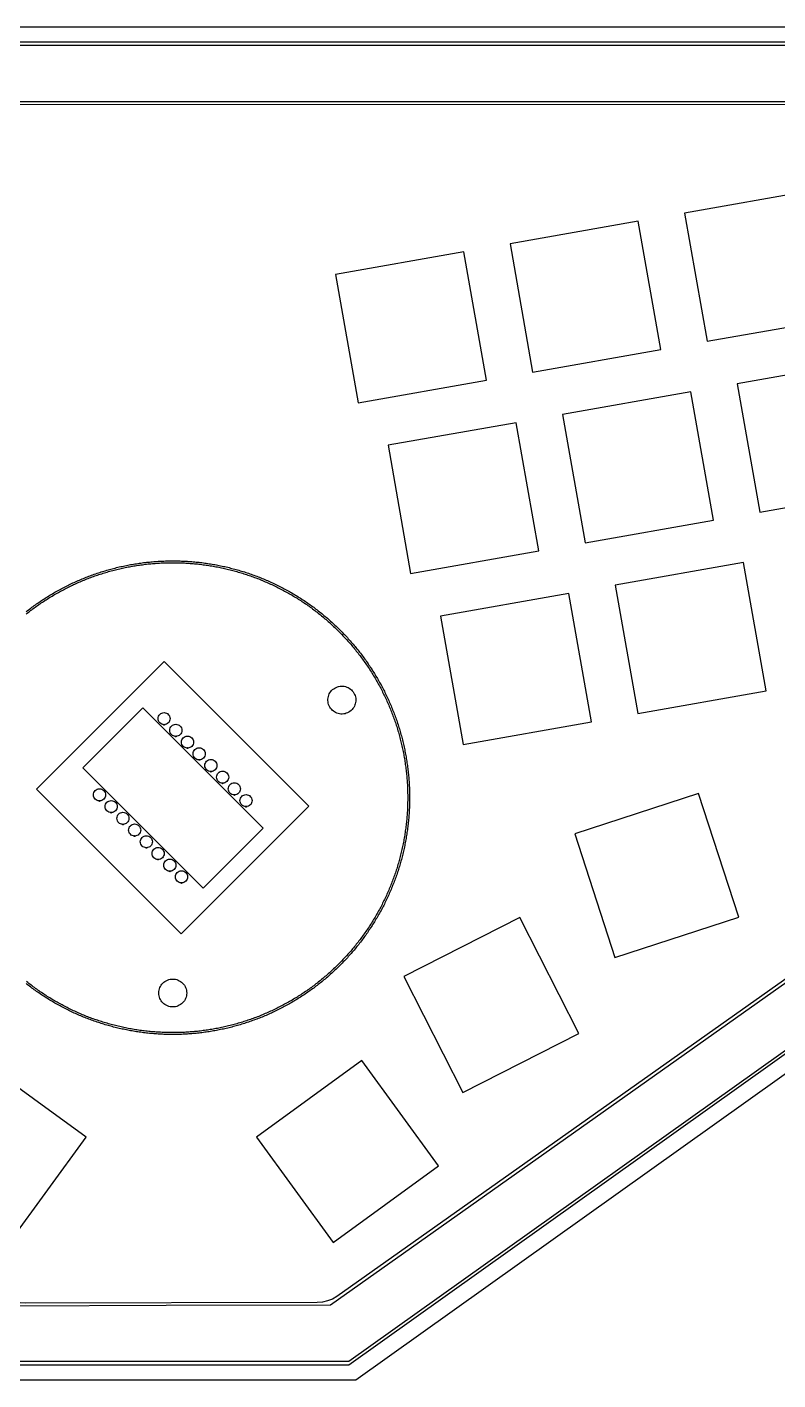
# Model space of a CAD drawing. Extents: x 24 to 399, y -219 to -74.
# Drawn here: x 191 to 271.7, y -219.5 to -74.1 of the extents above; entities that cross this region are included whole.
import ezdxf

# ---------------------------------------------------------------- set-up
doc = ezdxf.new("R2010")
doc.units = 0
doc.layers.get('0').update_dxf_attribs({"linetype": 'CONTINUOUS'})

msp = doc.modelspace()

# ---------------------------------------------------------------- linework, layer by layer
at = {"color": 7}
for points in [[(399.056784, -179.436598), (399.052644, -74.080525), (23.564936, -74.081556), (23.564936, -179.437452), (130.558047, -179.426357), (186.688268, -219.463369), (226.340073, -219.463369), (282.469869, -179.426357)], [(397.449192, -75.679851), (397.45318, -177.840371), (281.700427, -177.864475), (225.58185, -217.871835), (186.681372, -217.872628), (131.320626, -177.864465), (25.167935, -177.840371), (25.16397, -75.679851)], [(397.063138, -177.430562), (397.059175, -76.078306), (25.558311, -76.078306), (25.562273, -177.430562), (131.320629, -177.454664), (186.681377, -217.462829), (225.581858, -217.462026), (281.700427, -177.454664)], [(223.611694, -211.427741), (205.939898, -211.473207), (189.440058, -211.521213), (134.211822, -172.193367), (133.868414, -171.972387), (133.448806, -171.742263), (132.883402, -171.549223), (132.102606, -171.440003), (31.556188, -171.442322), (31.568126, -82.080042), (391.06028, -82.071675), (391.04758, -171.434209), (281.309521, -171.436789), (280.649121, -171.494447), (280.082701, -171.622209), (279.559461, -171.846491), (279.028601, -172.193455)], [(264.08888, -107.849599), (277.876, -105.418819), (275.44522, -91.631699), (261.6581, -94.065019)], [(242.897657, -97.372099), (245.328437, -111.159219), (259.11556, -108.728439), (256.68478, -94.938779)], [(237.924337, -98.248399), (224.137217, -100.679179), (226.567997, -114.466299), (240.355117, -112.035519)], [(281.09926, -109.980659), (267.3096, -112.411439), (269.74038, -126.198559), (283.53004, -123.767779)], [(250.982477, -129.505639), (264.7696, -127.074859), (262.33628, -113.287739), (248.551697, -115.718519)], [(246.009157, -130.381939), (243.575837, -116.594819), (229.788717, -119.025599), (232.219497, -132.812719)], [(254.2032, -134.064939), (256.63398, -147.852059), (270.4211, -145.421279), (267.99032, -131.634159)], [(235.442757, -137.374559), (237.873537, -151.161679), (251.660657, -148.730899), (249.229877, -134.943779)], [(192.0113, -155.977519), (205.732377, -142.256439), (221.292417, -157.816479), (207.571337, -171.537559)], [(223.459037, -147.024019), (223.403157, -146.886859), (223.362517, -146.747159), (223.337117, -146.602379), (223.324417, -146.455059), (223.327064, -146.307739), (223.344844, -146.160419), (223.375324, -146.018179), (223.421044, -145.875939), (223.479464, -145.741319), (223.550584, -145.614319), (223.634404, -145.492399), (223.728384, -145.380639), (223.835064, -145.276499), (223.949364, -145.185059), (224.073824, -145.106319), (224.205904, -145.040279), (224.343064, -144.984399), (224.482764, -144.943759), (224.627544, -144.918359), (224.774864, -144.905659), (224.922184, -144.908306), (225.069504, -144.926086), (225.211744, -144.956566), (225.353984, -145.002286), (225.488604, -145.060706), (225.615604, -145.131826), (225.737524, -145.215646), (225.849284, -145.309626), (225.950884, -145.416306), (226.044864, -145.530606), (226.123604, -145.655066), (226.189644, -145.787146), (226.245524, -145.924306), (226.286164, -146.064006), (226.311564, -146.208786), (226.324264, -146.356106), (226.321617, -146.503426), (226.303837, -146.650746), (226.273357, -146.792986), (226.227637, -146.932686), (226.169217, -147.069846), (226.098097, -147.196846), (226.014277, -147.318766), (225.920297, -147.430526), (225.813617, -147.532126), (225.696777, -147.623566), (225.574857, -147.704846), (225.442777, -147.770886), (225.305617, -147.826766), (225.165917, -147.867406), (225.021137, -147.892806), (224.873817, -147.905506), (224.726497, -147.902859), (224.579177, -147.885079), (224.436937, -147.854599), (224.294697, -147.808879), (224.160077, -147.750459), (224.033077, -147.679339), (223.911157, -147.595519), (223.799397, -147.498999), (223.695257, -147.394859), (223.603817, -147.278019), (223.525077, -147.156099)], [(209.923377, -166.625199), (216.367357, -160.181219), (203.43622, -147.250079), (196.98462, -153.701679)], [(206.316577, -148.144159), (206.354677, -148.266079), (206.367377, -148.398159), (206.354677, -148.527699), (206.316577, -148.649619), (206.255617, -148.761379), (206.176877, -148.857899), (206.080357, -148.936639), (205.971137, -148.997599), (205.849217, -149.033159), (205.717137, -149.048399), (205.5876, -149.033159), (205.46568, -148.997599), (205.35392, -148.936639), (205.2574, -148.857899), (205.17866, -148.761379), (205.1177, -148.649619), (205.08214, -148.527699), (205.0669, -148.398159), (205.08214, -148.266079), (205.1177, -148.144159), (205.17866, -148.034939), (205.2574, -147.938419), (205.35392, -147.859679), (205.46568, -147.798719), (205.5876, -147.760619), (205.717137, -147.747919), (205.849217, -147.760619), (205.971137, -147.798719), (206.080357, -147.859679), (206.176877, -147.938419), (206.255617, -148.034939)], [(205.718926, -149.098902)], [(207.614517, -149.525919), (207.627217, -149.655459), (207.614517, -149.787539), (207.576417, -149.909459), (207.515457, -150.018679), (207.436717, -150.115199), (207.340197, -150.193939), (207.228437, -150.254899), (207.106517, -150.292999), (206.976977, -150.305699), (206.844897, -150.292999), (206.722977, -150.254899), (206.613757, -150.193939), (206.517237, -150.115199), (206.438497, -150.018679), (206.377537, -149.909459), (206.339437, -149.787539), (206.326737, -149.655459), (206.339437, -149.525919), (206.377537, -149.403999), (206.438497, -149.292239), (206.517237, -149.195719), (206.613757, -149.116979), (206.722977, -149.056019), (206.844897, -149.020459), (206.976977, -149.005219), (207.106517, -149.020459), (207.228437, -149.056019), (207.340197, -149.116979), (207.436717, -149.195719), (207.515457, -149.292239), (207.576417, -149.403999)], [(206.977732, -150.357472)], [(208.833717, -150.661299), (208.871817, -150.783219), (208.884517, -150.915299), (208.871817, -151.044839), (208.833717, -151.166759), (208.775297, -151.278519), (208.694017, -151.375039), (208.597497, -151.453779), (208.488277, -151.514739), (208.366357, -151.550299), (208.234277, -151.565539), (208.104737, -151.550299), (207.982817, -151.514739), (207.871057, -151.453779), (207.774537, -151.375039), (207.695797, -151.278519), (207.637377, -151.166759), (207.599277, -151.044839), (207.584037, -150.915299), (207.599277, -150.783219), (207.637377, -150.661299), (207.695797, -150.552079), (207.774537, -150.455559), (207.871057, -150.376819), (207.982817, -150.315859), (208.104737, -150.277759), (208.234277, -150.265059), (208.366357, -150.277759), (208.488277, -150.315859), (208.597497, -150.376819), (208.694017, -150.455559), (208.775297, -150.552079)], [(208.236302, -151.616042)], [(209.857337, -151.634119), (209.953857, -151.712859), (210.032597, -151.809379), (210.093557, -151.921139), (210.131657, -152.043059), (210.144357, -152.172599), (210.131657, -152.304679), (210.093557, -152.426599), (210.032597, -152.535819), (209.953857, -152.632339), (209.857337, -152.713619), (209.745577, -152.772039), (209.623657, -152.810139), (209.494117, -152.822839), (209.362037, -152.810139), (209.240117, -152.772039), (209.130897, -152.713619), (209.034377, -152.632339), (208.955637, -152.535819), (208.894677, -152.426599), (208.856577, -152.304679), (208.843877, -152.172599), (208.856577, -152.043059), (208.894677, -151.921139), (208.955637, -151.809379), (209.034377, -151.712859), (209.130897, -151.634119), (209.240117, -151.575699), (209.362037, -151.537599), (209.494117, -151.522359), (209.623657, -151.537599), (209.745577, -151.575699)], [(209.494872, -152.874873)], [(210.751417, -154.082679), (210.621877, -154.069979), (210.499957, -154.031879), (210.388197, -153.970919), (210.291677, -153.892179), (210.212937, -153.795659), (210.154517, -153.683899), (210.116417, -153.561979), (210.103717, -153.432439), (210.116417, -153.300359), (210.154517, -153.178439), (210.212937, -153.069219), (210.291677, -152.972699), (210.388197, -152.893959), (210.499957, -152.832999), (210.621877, -152.794899), (210.751417, -152.782199), (210.883497, -152.794899), (211.005417, -152.832999), (211.117177, -152.893959), (211.211157, -152.972699), (211.292437, -153.069219), (211.350857, -153.178439), (211.388957, -153.300359), (211.401657, -153.432439), (211.388957, -153.561979), (211.350857, -153.683899), (211.292437, -153.795659), (211.211157, -153.892179), (211.117177, -153.970919), (211.005417, -154.031879), (210.883497, -154.069979)], [(212.549737, -154.326519), (212.610697, -154.438279), (212.648797, -154.560199), (212.661497, -154.689739), (212.648797, -154.821819), (212.610697, -154.943739), (212.549737, -155.052959), (212.470997, -155.149479), (212.374477, -155.230759), (212.265257, -155.289179), (212.143337, -155.327279), (212.011257, -155.339979), (211.879177, -155.327279), (211.757257, -155.289179), (211.648037, -155.230759), (211.551517, -155.149479), (211.472777, -155.052959), (211.411817, -154.943739), (211.373717, -154.821819), (211.361017, -154.689739), (211.373717, -154.560199), (211.411817, -154.438279), (211.472777, -154.326519), (211.551517, -154.229999), (211.648037, -154.151259), (211.757257, -154.092839), (211.879177, -154.054739), (212.011257, -154.039499), (212.143337, -154.054739), (212.265257, -154.092839), (212.374477, -154.151259), (212.470997, -154.229999)], [(210.753698, -154.133443)], [(212.012268, -155.392013)], [(212.633557, -156.081659), (212.620857, -155.949579), (212.633557, -155.817499), (212.671657, -155.695579), (212.730077, -155.586359), (212.808817, -155.489839), (212.905337, -155.411099), (213.017097, -155.350139), (213.139017, -155.312039), (213.268557, -155.299339), (213.400637, -155.312039), (213.522557, -155.350139), (213.634317, -155.411099), (213.728297, -155.489839), (213.809577, -155.586359), (213.867997, -155.695579), (213.906097, -155.817499), (213.918797, -155.949579), (213.906097, -156.081659), (213.867997, -156.203579), (213.809577, -156.312799), (213.728297, -156.409319), (213.634317, -156.488059), (213.522557, -156.549019), (213.400637, -156.587119), (213.268557, -156.599819), (213.139017, -156.587119), (213.017097, -156.549019), (212.905337, -156.488059), (212.808817, -156.409319), (212.730077, -156.312799), (212.671657, -156.203579)], [(199.31888, -156.955419), (199.24014, -157.051939), (199.14362, -157.130679), (199.0344, -157.191639), (198.91248, -157.229739), (198.7804, -157.242439), (198.65086, -157.229739), (198.52894, -157.191639), (198.41718, -157.130679), (198.32066, -157.051939), (198.24192, -156.955419), (198.18096, -156.846199), (198.1454, -156.724279), (198.13016, -156.592199), (198.1454, -156.462659), (198.18096, -156.340739), (198.24192, -156.228979), (198.32066, -156.132459), (198.41718, -156.053719), (198.52894, -155.992759), (198.65086, -155.957199), (198.7804, -155.941959), (198.91248, -155.957199), (199.0344, -155.992759), (199.14362, -156.053719), (199.24014, -156.132459), (199.31888, -156.228979), (199.37984, -156.340739), (199.41794, -156.462659), (199.43064, -156.592199), (199.41794, -156.724279), (199.37984, -156.846199)], [(213.270838, -156.650827)], [(213.928957, -156.955419), (213.989917, -156.843659), (214.068657, -156.749679), (214.165177, -156.668399), (214.274397, -156.609979), (214.396317, -156.571879), (214.528397, -156.559179), (214.660477, -156.571879), (214.782397, -156.609979), (214.891617, -156.668399), (214.988137, -156.749679), (215.066877, -156.843659), (215.127837, -156.955419), (215.165937, -157.077339), (215.178637, -157.206879), (215.165937, -157.338959), (215.127837, -157.460879), (215.066877, -157.572639), (214.988137, -157.666619), (214.891617, -157.747899), (214.782397, -157.806319), (214.660477, -157.844419), (214.528397, -157.857119), (214.396317, -157.844419), (214.274397, -157.806319), (214.165177, -157.747899), (214.068657, -157.666619), (213.989917, -157.572639), (213.928957, -157.460879), (213.890857, -157.338959), (213.878157, -157.206879), (213.890857, -157.077339)], [(249.849637, -160.760339), (254.17526, -174.075019), (267.48994, -169.749399), (263.16432, -156.434719)], [(198.782186, -157.294212)], [(199.5805, -158.311779), (199.50176, -158.215259), (199.4408, -158.103499), (199.4027, -157.981579), (199.39, -157.852039), (199.4027, -157.719959), (199.4408, -157.598039), (199.50176, -157.488819), (199.5805, -157.392299), (199.67702, -157.313559), (199.78624, -157.252599), (199.90816, -157.214499), (200.04024, -157.201799), (200.16978, -157.214499), (200.2917, -157.252599), (200.40346, -157.313559), (200.49998, -157.392299), (200.57872, -157.488819), (200.63968, -157.598039), (200.67778, -157.719959), (200.69048, -157.852039), (200.67778, -157.981579), (200.63968, -158.103499), (200.57872, -158.215259), (200.49998, -158.311779), (200.40346, -158.390519), (200.2917, -158.451479), (200.16978, -158.487039), (200.04024, -158.502279), (199.90816, -158.487039), (199.78624, -158.451479), (199.67702, -158.390519)], [(200.8378, -158.649599), (200.93432, -158.570859), (201.04608, -158.512439), (201.168, -158.474339), (201.29754, -158.459099), (201.42962, -158.474339), (201.55154, -158.512439), (201.66076, -158.570859), (201.75728, -158.649599), (201.83856, -158.746119), (201.89698, -158.857879), (201.93508, -158.979799), (201.94778, -159.109339), (201.93508, -159.241419), (201.89698, -159.363339), (201.83856, -159.472559), (201.75728, -159.569079), (201.66076, -159.650359), (201.55154, -159.708779), (201.42962, -159.746879), (201.29754, -159.759579), (201.168, -159.746879), (201.04608, -159.708779), (200.93432, -159.650359), (200.8378, -159.569079), (200.75906, -159.472559), (200.70064, -159.363339), (200.66254, -159.241419), (200.6473, -159.109339), (200.66254, -158.979799), (200.70064, -158.857879), (200.75906, -158.746119)], [(214.529667, -157.909397)], [(200.040992, -158.552782)], [(201.299562, -159.811613)], [(202.80884, -160.968619), (202.68692, -161.006719), (202.55738, -161.019419), (202.4253, -161.006719), (202.30338, -160.968619), (202.19416, -160.907659), (202.09764, -160.828919), (202.0189, -160.732399), (201.95794, -160.620639), (201.91984, -160.498719), (201.90714, -160.369179), (201.91984, -160.237099), (201.95794, -160.115179), (202.0189, -160.005959), (202.09764, -159.909439), (202.19416, -159.830699), (202.30338, -159.769739), (202.4253, -159.731639), (202.55738, -159.718939), (202.68692, -159.731639), (202.80884, -159.769739), (202.9206, -159.830699), (203.01712, -159.909439), (203.09586, -160.005959), (203.15682, -160.115179), (203.19492, -160.237099), (203.20762, -160.369179), (203.19492, -160.498719), (203.15682, -160.620639), (203.09586, -160.732399), (203.01712, -160.828919), (202.9206, -160.907659)], [(202.558132, -161.070183)], [(204.18044, -162.167499), (204.06868, -162.225919), (203.94676, -162.264019), (203.81468, -162.276719), (203.68514, -162.264019), (203.56322, -162.225919), (203.45146, -162.167499), (203.35494, -162.086219), (203.2762, -161.989699), (203.21778, -161.880479), (203.17968, -161.758559), (203.16698, -161.626479), (203.17968, -161.496939), (203.21778, -161.375019), (203.2762, -161.263259), (203.35494, -161.166739), (203.45146, -161.087999), (203.56322, -161.029579), (203.68514, -160.991479), (203.81468, -160.976239), (203.94676, -160.991479), (204.06868, -161.029579), (204.18044, -161.087999), (204.27442, -161.166739), (204.3557, -161.263259), (204.41412, -161.375019), (204.45222, -161.496939), (204.46492, -161.626479), (204.45222, -161.758559), (204.41412, -161.880479), (204.3557, -161.989699), (204.27442, -162.086219)], [(203.816958, -162.328751)], [(204.47508, -162.632319), (204.53604, -162.523099), (204.61478, -162.426579), (204.7113, -162.347839), (204.82052, -162.286879), (204.94244, -162.248779), (205.07452, -162.236079), (205.2066, -162.248779), (205.32852, -162.286879), (205.43774, -162.347839), (205.53426, -162.426579), (205.613, -162.523099), (205.67396, -162.632319), (205.712057, -162.754239), (205.724757, -162.886319), (205.712057, -163.018399), (205.67396, -163.140319), (205.613, -163.249539), (205.53426, -163.346059), (205.43774, -163.424799), (205.32852, -163.485759), (205.2066, -163.523859), (205.07452, -163.536559), (204.94244, -163.523859), (204.82052, -163.485759), (204.7113, -163.424799), (204.61478, -163.346059), (204.53604, -163.249539), (204.47508, -163.140319), (204.43698, -163.018399), (204.42428, -162.886319), (204.43698, -162.754239)], [(205.075528, -163.587567)], [(206.969357, -164.275699), (206.931257, -164.397619), (206.872837, -164.509379), (206.791557, -164.603359), (206.697577, -164.684639), (206.585817, -164.743059), (206.463897, -164.781159), (206.331817, -164.793859), (206.202277, -164.781159), (206.080357, -164.743059), (205.968597, -164.684639), (205.872077, -164.603359), (205.793337, -164.509379), (205.734917, -164.397619), (205.696817, -164.275699), (205.684117, -164.143619), (205.696817, -164.014079), (205.734917, -163.892159), (205.793337, -163.780399), (205.872077, -163.686419), (205.968597, -163.605139), (206.080357, -163.546719), (206.202277, -163.508619), (206.331817, -163.495919), (206.463897, -163.508619), (206.585817, -163.546719), (206.697577, -163.605139), (206.791557, -163.686419), (206.872837, -163.780399), (206.931257, -163.892159), (206.969357, -164.014079), (206.982057, -164.143619)], [(206.334098, -164.846137)], [(207.845657, -166.002899), (207.723737, -166.040999), (207.591657, -166.053699), (207.459577, -166.040999), (207.337657, -166.002899), (207.228437, -165.941939), (207.131917, -165.863199), (207.053177, -165.766679), (206.992217, -165.657459), (206.954117, -165.535539), (206.941417, -165.403459), (206.954117, -165.271379), (206.992217, -165.149459), (207.053177, -165.040239), (207.131917, -164.943719), (207.228437, -164.864979), (207.337657, -164.804019), (207.459577, -164.765919), (207.591657, -164.753219), (207.723737, -164.765919), (207.845657, -164.804019), (207.954877, -164.864979), (208.051397, -164.943719), (208.130137, -165.040239), (208.191097, -165.149459), (208.229197, -165.271379), (208.241897, -165.403459), (208.229197, -165.535539), (208.191097, -165.657459), (208.130137, -165.766679), (208.051397, -165.863199), (207.954877, -165.941939)], [(207.592927, -166.104707)], [(250.304297, -182.236039), (243.949217, -169.759559), (231.475277, -176.117179), (237.830357, -188.591119)], [(205.699357, -176.721699), (205.818737, -176.635339), (205.943197, -176.559139), (206.077817, -176.495639), (206.214977, -176.447379), (206.359757, -176.411819), (206.504537, -176.388959), (206.651857, -176.381339), (206.799177, -176.388959), (206.943957, -176.411819), (207.086197, -176.447379), (207.225897, -176.495639), (207.357977, -176.559139), (207.484977, -176.635339), (207.601817, -176.721699), (207.711037, -176.820759), (207.810097, -176.929979), (207.898997, -177.049359), (207.975197, -177.173819), (208.036157, -177.308439), (208.086957, -177.445599), (208.122517, -177.590379), (208.142837, -177.735159), (208.150457, -177.882479), (208.142837, -178.029799), (208.122517, -178.174579), (208.086957, -178.316819), (208.036157, -178.456519), (207.975197, -178.588599), (207.898997, -178.715599), (207.810097, -178.832439), (207.711037, -178.941659), (207.601817, -179.040719), (207.484977, -179.129619), (207.357977, -179.205819), (207.225897, -179.266779), (207.086197, -179.317579), (206.943957, -179.353139), (206.799177, -179.375999), (206.651857, -179.381079), (206.504537, -179.373459), (206.359757, -179.353139), (206.214977, -179.317579), (206.077817, -179.266779), (205.943197, -179.205819), (205.818737, -179.129619), (205.699357, -179.040719), (205.59014, -178.941659), (205.49108, -178.832439), (205.40472, -178.715599), (205.32852, -178.588599), (205.26502, -178.456519), (205.21676, -178.316819), (205.1812, -178.174579), (205.15834, -178.029799), (205.15072, -177.882479), (205.15834, -177.735159), (205.1812, -177.590379), (205.21676, -177.445599), (205.26502, -177.308439), (205.32852, -177.173819), (205.40472, -177.049359), (205.49108, -176.929979), (205.59014, -176.820759)], [(197.33006, -193.381559), (186.0042, -185.151959), (177.7746, -196.477819), (189.10046, -204.707419)], [(226.979477, -185.139259), (215.653617, -193.368859), (223.883217, -204.694719), (235.209077, -196.465119)]]:
    msp.add_lwpolyline(points, close=True, dxfattribs=at)
for points in [[(33.024067, -82.375426), (389.602548, -82.402345)], [(190.89118, -137.164041), (191.012846, -137.067267), (191.135274, -136.971509), (191.257956, -136.876513), (191.3814, -136.782279), (191.505098, -136.688807), (191.629558, -136.596097), (191.754526, -136.504149), (191.880002, -136.413217), (192.005732, -136.322793), (192.132224, -136.233385), (192.259224, -136.144739), (192.386732, -136.056855), (192.514748, -135.969987), (192.643018, -135.883627), (192.77205, -135.798283), (192.901336, -135.713701), (193.031384, -135.629881), (193.161686, -135.547077), (193.292496, -135.464781), (193.423814, -135.383501), (193.55564, -135.302983), (193.68772, -135.223481), (193.820562, -135.144487), (193.953658, -135.066509), (194.087262, -134.989293), (194.221374, -134.913093), (194.35574, -134.837401), (194.490614, -134.762725), (194.625996, -134.689065), (194.761886, -134.615913), (194.89803, -134.543777), (195.034682, -134.472403), (195.171588, -134.402045), (195.309002, -134.332449), (195.446924, -134.263615), (195.5851, -134.195797), (195.723784, -134.128487), (195.862976, -134.062447), (196.002422, -133.996915), (196.142122, -133.932399), (196.28233, -133.868899), (196.423046, -133.805907), (196.564016, -133.744185), (196.70524, -133.682971), (196.846972, -133.622773), (196.988958, -133.563337), (197.131452, -133.504917), (197.2742, -133.447259), (197.417456, -133.390617), (197.560966, -133.334737), (197.70473, -133.279619), (197.848748, -133.225517), (197.993274, -133.172431), (198.138054, -133.119853), (198.283342, -133.068545), (198.428884, -133.017745), (198.57468, -132.968215), (198.72073, -132.919193), (198.867034, -132.871441), (199.013846, -132.824197), (199.160912, -132.777969), (199.308232, -132.732757), (199.455806, -132.688307), (199.603634, -132.644873), (199.75197, -132.602455), (199.900306, -132.560545), (200.04915, -132.519905), (200.198248, -132.480027), (200.3476, -132.440911), (200.497206, -132.402811), (200.646812, -132.365727), (200.796926, -132.329405), (200.947294, -132.294099), (201.097916, -132.259555), (201.248792, -132.226027), (201.399922, -132.193515), (201.551306, -132.161765), (201.70269, -132.131031), (201.854582, -132.101059), (202.006474, -132.072357), (202.158874, -132.044163), (202.311274, -132.017239), (202.463928, -131.991072), (202.616836, -131.965672), (202.769744, -131.941542), (202.92316, -131.918179), (203.076576, -131.895583), (203.230246, -131.874257), (203.38417, -131.853673), (203.538094, -131.83412), (203.692526, -131.815335), (203.846704, -131.797555), (204.00139, -131.78078), (204.156076, -131.765037), (204.311016, -131.750062), (204.46621, -131.736092), (204.621404, -131.723127), (204.776852, -131.71093), (204.9323, -131.700003), (205.088002, -131.689843), (205.243704, -131.680689), (205.39966, -131.672302), (205.55587, -131.665185), (205.71208, -131.658835), (205.86829, -131.653491), (206.024754, -131.649178), (206.181472, -131.645632), (206.33819, -131.64325), (206.494908, -131.641662), (206.65188, -131.641134), (206.808598, -131.641662), (206.96557, -131.64325), (207.122288, -131.645632), (207.278752, -131.649178), (207.435216, -131.653491), (207.59168, -131.658835), (207.74789, -131.665185), (207.903846, -131.672302), (208.059802, -131.680689), (208.215504, -131.689843), (208.371206, -131.700003), (208.526908, -131.71093), (208.682102, -131.723127), (208.83755, -131.736092), (208.99249, -131.750062), (209.14743, -131.765037), (209.302116, -131.78078), (209.456802, -131.797555), (209.611234, -131.815335), (209.765412, -131.83412), (209.919336, -131.853673), (210.07326, -131.874257), (210.22693, -131.895583), (210.380346, -131.918179), (210.533762, -131.941542), (210.686924, -131.965672), (210.839578, -131.991072), (210.992232, -132.017239), (211.144886, -132.044163), (211.297032, -132.072357), (211.448924, -132.101059), (211.600816, -132.131031), (211.752454, -132.161765), (211.903584, -132.193515), (212.054714, -132.226027), (212.20559, -132.259555), (212.356212, -132.294099), (212.50658, -132.329405), (212.656694, -132.365727), (212.806554, -132.402811), (212.95616, -132.440911), (213.105258, -132.480027), (213.254356, -132.519905), (213.4032, -132.560545), (213.551536, -132.602455), (213.699872, -132.644873), (213.8477, -132.688307), (213.995274, -132.732757), (214.142594, -132.777969), (214.28966, -132.824197), (214.436472, -132.871441), (214.582776, -132.919193), (214.72908, -132.968215), (214.874876, -133.017745), (215.020164, -133.068545), (215.165452, -133.119853), (215.310232, -133.172431), (215.454758, -133.225517), (215.598776, -133.279619), (215.742794, -133.334737), (215.886304, -133.390617), (216.029306, -133.447259), (216.172054, -133.504917), (216.314548, -133.563337), (216.456534, -133.622773), (216.598266, -133.682971), (216.739744, -133.744185), (216.880714, -133.805907), (217.021176, -133.868899), (217.161384, -133.932399), (217.301338, -133.996915), (217.440784, -134.062447), (217.579722, -134.128487), (217.718406, -134.195797), (217.856582, -134.263615), (217.994504, -134.332449), (218.131918, -134.402045), (218.269078, -134.472403), (218.405476, -134.543777), (218.541874, -134.615913), (218.67751, -134.689065), (218.812892, -134.762725), (218.947766, -134.837401), (219.082386, -134.913093), (219.216244, -134.989293), (219.349848, -135.066509), (219.482944, -135.144487), (219.615786, -135.223481), (219.747866, -135.302983), (219.879692, -135.383501), (220.01101, -135.464781), (220.14182, -135.547077), (220.272376, -135.629881), (220.40217, -135.713701), (220.531456, -135.798283), (220.660488, -135.883627), (220.789012, -135.969987), (220.916774, -136.056855), (221.044282, -136.144739), (221.171282, -136.233385), (221.297774, -136.322793), (221.423758, -136.413217), (221.54898, -136.504149), (221.673948, -136.596097), (221.798408, -136.688807), (221.92236, -136.782279), (222.04555, -136.876513), (222.168486, -136.971509), (222.29066, -137.067267), (222.412326, -137.164041), (222.533484, -137.261323), (222.654134, -137.359621), (222.774276, -137.458681), (222.893656, -137.558503), (223.012782, -137.659087), (223.131146, -137.760433), (223.249002, -137.862541), (223.366096, -137.965411), (223.482936, -138.069043), (223.599014, -138.173437), (223.71433, -138.278847), (223.829392, -138.384765), (223.943692, -138.491445), (224.057484, -138.599141), (224.170514, -138.707345), (224.283036, -138.816565), (224.39505, -138.926293), (224.506302, -139.037037), (224.616792, -139.148289), (224.726774, -139.260049), (224.83574, -139.372571), (224.943944, -139.485855), (225.05164, -139.599393), (225.15832, -139.713693), (225.264492, -139.828755), (225.369648, -139.944325), (225.474042, -140.060403), (225.577674, -140.176989), (225.680798, -140.294337), (225.782906, -140.411939), (225.884252, -140.530557), (225.984836, -140.649429), (226.084658, -140.768809), (226.183464, -140.888951), (226.281762, -141.009601), (226.379298, -141.130759), (226.475818, -141.252425), (226.571576, -141.374853), (226.666826, -141.497535), (226.76106, -141.620979), (226.854532, -141.744677), (226.947242, -141.869137), (227.038936, -141.994105), (227.130122, -142.119581), (227.220292, -142.245311), (227.3097, -142.371803), (227.398346, -142.498803), (227.48623, -142.626311), (227.573352, -142.754327), (227.659458, -142.882597), (227.744802, -143.011629), (227.829384, -143.140915), (227.913204, -143.270963), (227.996262, -143.401265), (228.078304, -143.532075), (228.159584, -143.663393), (228.240102, -143.795219), (228.319858, -143.927553), (228.398598, -144.060141), (228.476576, -144.193237), (228.553792, -144.326841), (228.630246, -144.460953), (228.705684, -144.595319), (228.78036, -144.730193), (228.854274, -144.865575), (228.927172, -145.001465), (228.999308, -145.137609), (229.070682, -145.274261), (229.14104, -145.411167), (229.210636, -145.548581), (229.27947, -145.686503), (229.347542, -145.824679), (229.414598, -145.963363), (229.480892, -146.102555), (229.54617, -146.242001), (229.610686, -146.381701), (229.67444, -146.521909), (229.737178, -146.662625), (229.799154, -146.803595), (229.860114, -146.944819), (229.920312, -147.086551), (229.979748, -147.228537), (230.038168, -147.371031), (230.095826, -147.513779), (230.152722, -147.657035), (230.208348, -147.800545), (230.263466, -147.944309), (230.317568, -148.088327), (230.370908, -148.232853), (230.423232, -148.377633), (230.474794, -148.522921), (230.52534, -148.668463), (230.575124, -148.814259), (230.623892, -148.960309), (230.671898, -149.106613), (230.718888, -149.253425), (230.765116, -149.400491), (230.810328, -149.547811), (230.854778, -149.695385), (230.898212, -149.843213), (230.940884, -149.991549), (230.98254, -150.139885), (231.023434, -150.288729), (231.063312, -150.437827), (231.102174, -150.587179), (231.140274, -150.736785), (231.177358, -150.886391), (231.21368, -151.036505), (231.248986, -151.186873), (231.28353, -151.337495), (231.317058, -151.488371), (231.34957, -151.639501), (231.38132, -151.790885), (231.412054, -151.942269), (231.442026, -152.094161), (231.470982, -152.246053), (231.498922, -152.398453), (231.5261, -152.550853), (231.552267, -152.703507), (231.577403, -152.856415), (231.601797, -153.009323), (231.62516, -153.162739), (231.647517, -153.316155), (231.669107, -153.469825), (231.689692, -153.623749), (231.709244, -153.777673), (231.727792, -153.932105), (231.745572, -154.086283), (231.762346, -154.240969), (231.778353, -154.395655), (231.79309, -154.550595), (231.80706, -154.705789), (231.820024, -154.860983), (231.832224, -155.016431), (231.843151, -155.171879), (231.853311, -155.327581), (231.862704, -155.483283), (231.870824, -155.639239), (231.877944, -155.795449), (231.884294, -155.951659), (231.889638, -156.107869), (231.893951, -156.264333), (231.897494, -156.421051), (231.899877, -156.577769), (231.901464, -156.734487), (231.901992, -156.891459), (231.901489, -157.048134), (231.899902, -157.205106), (231.897522, -157.361824), (231.893976, -157.518288), (231.889663, -157.674752), (231.884319, -157.831216), (231.877969, -157.987426), (231.870852, -158.143382), (231.862729, -158.299338), (231.853336, -158.455294), (231.843176, -158.610742), (231.832249, -158.766444), (231.820052, -158.921892), (231.807088, -159.077086), (231.793118, -159.232026), (231.778381, -159.386966), (231.762374, -159.541652), (231.745597, -159.696338), (231.727817, -159.85077), (231.70927, -160.004948), (231.689717, -160.158872), (231.669133, -160.312796), (231.647543, -160.466466), (231.625186, -160.619882), (231.601823, -160.773298), (231.577429, -160.92646), (231.552293, -161.079114), (231.526126, -161.231768), (231.498948, -161.384422), (231.471008, -161.536568), (231.442052, -161.68846), (231.41208, -161.840352), (231.381346, -161.99199), (231.349596, -162.14312), (231.317084, -162.29425), (231.283556, -162.445126), (231.249012, -162.595748), (231.213706, -162.746116), (231.177384, -162.89623), (231.1403, -163.04609), (231.1022, -163.195696), (231.063338, -163.344794), (231.02346, -163.493892), (230.982566, -163.642736), (230.94091, -163.791072), (230.898238, -163.939408), (230.854804, -164.087236), (230.810354, -164.23481), (230.765142, -164.38213), (230.718914, -164.529196), (230.671924, -164.676008), (230.623918, -164.822312), (230.57515, -164.968616), (230.525366, -165.114412), (230.47482, -165.2597), (230.423258, -165.404988), (230.370934, -165.549768), (230.317594, -165.694294), (230.263492, -165.838566), (230.208374, -165.98233), (230.152494, -166.12584), (230.095852, -166.268842), (230.038194, -166.41159), (229.979774, -166.554084), (229.920338, -166.69607), (229.86014, -166.837802), (229.79918, -166.97928), (229.737204, -167.12025), (229.674466, -167.260712), (229.610712, -167.40092), (229.546196, -167.540874), (229.480918, -167.68032), (229.414624, -167.819258), (229.347568, -167.957942), (229.279496, -168.096118), (229.210662, -168.23404), (229.141066, -168.371454), (229.070708, -168.508614), (228.999334, -168.645012), (228.927198, -168.78141), (228.8543, -168.917046), (228.780386, -169.052428), (228.70571, -169.187302), (228.630272, -169.321922), (228.553818, -169.45578), (228.476602, -169.589384), (228.398624, -169.72248), (228.319884, -169.855322), (228.240128, -169.987402), (228.15961, -170.119228), (228.07833, -170.250546), (227.996288, -170.381356), (227.91323, -170.511912), (227.82941, -170.641706), (227.744828, -170.770992), (227.659484, -170.900024), (227.573378, -171.028548), (227.486256, -171.15631), (227.398372, -171.283818), (227.309726, -171.410818), (227.220318, -171.53731), (227.130148, -171.663294), (227.038962, -171.788516), (226.947268, -171.913484), (226.854558, -172.037944), (226.761086, -172.161896), (226.666852, -172.285086), (226.571602, -172.408022), (226.475844, -172.530196), (226.379324, -172.651862), (226.281788, -172.77302), (226.18349, -172.89367), (226.084684, -173.013812), (225.984862, -173.133192), (225.884278, -173.252318), (225.782932, -173.370682), (225.680824, -173.488538), (225.5777, -173.605632), (225.474068, -173.722472), (225.369674, -173.83855), (225.264518, -173.953866), (225.158346, -174.068928), (225.051666, -174.183228), (224.94397, -174.29702), (224.835766, -174.41005), (224.7268, -174.522572), (224.616818, -174.634586), (224.506328, -174.745838), (224.395076, -174.856328), (224.283062, -174.96631), (224.17054, -175.075276), (224.05751, -175.183734), (223.943718, -175.291176), (223.829418, -175.397856), (223.714356, -175.504028), (223.59904, -175.609184), (223.482962, -175.713578), (223.366122, -175.81721), (223.249028, -175.920334), (223.131172, -176.022442), (223.012808, -176.123788), (222.893682, -176.224372), (222.774302, -176.324194), (222.65416, -176.423), (222.53351, -176.521298), (222.412352, -176.618834), (222.290686, -176.715354), (222.168512, -176.811112), (222.045576, -176.906362), (221.922386, -177.000596), (221.798434, -177.094068), (221.673974, -177.186778), (221.549006, -177.278472), (221.423784, -177.369658), (221.2978, -177.459828), (221.171308, -177.549236), (221.044308, -177.637882), (220.9168, -177.725766), (220.789038, -177.812888), (220.660514, -177.898994), (220.531482, -177.984338), (220.402196, -178.06892), (220.272402, -178.15274), (220.141846, -178.235798), (220.011036, -178.31784), (219.879718, -178.39912), (219.747892, -178.479638), (219.615812, -178.559394), (219.48297, -178.638134), (219.349874, -178.716112), (219.21627, -178.793328), (219.082412, -178.869782), (218.947792, -178.94522), (218.812918, -179.019896), (218.677536, -179.09381), (218.5419, -179.166708), (218.405502, -179.238844), (218.269104, -179.310218), (218.131944, -179.380576), (217.99453, -179.450172), (217.856608, -179.519006), (217.718432, -179.587078), (217.579748, -179.654134), (217.44081, -179.720428), (217.301364, -179.785706), (217.16141, -179.850222), (217.021202, -179.913976), (216.88074, -179.976714), (216.73977, -180.03869), (216.598292, -180.09965), (216.45656, -180.159848), (216.314574, -180.219284), (216.17208, -180.277704), (216.029332, -180.335362), (215.88633, -180.392258), (215.74282, -180.448138), (215.598802, -180.503002), (215.454784, -180.557104), (215.310258, -180.610444), (215.165478, -180.662768), (215.02019, -180.71433), (214.874902, -180.764876), (214.729106, -180.81466), (214.582802, -180.863428), (214.436498, -180.911434), (214.289686, -180.958424), (214.14262, -181.004652), (213.9953, -181.049864), (213.847726, -181.094314), (213.699898, -181.137748), (213.551562, -181.18042), (213.403226, -181.222076), (213.254382, -181.26297), (213.105284, -181.302848), (212.956186, -181.34171), (212.80658, -181.37981), (212.65672, -181.416894), (212.506606, -181.453216), (212.356238, -181.488522), (212.205616, -181.523066), (212.05474, -181.556594), (211.90361, -181.589106), (211.75248, -181.620856), (211.600842, -181.65159), (211.44895, -181.681562), (211.297058, -181.710518), (211.144912, -181.738458), (210.992258, -181.765636), (210.839604, -181.791803), (210.68695, -181.816939), (210.533788, -181.841333), (210.380372, -181.864696), (210.226956, -181.887053), (210.073286, -181.908643), (209.919362, -181.929227), (209.765438, -181.94878), (209.61126, -181.967327), (209.456828, -181.985107), (209.302142, -182.001881), (209.147456, -182.017891), (208.992516, -182.032628), (208.837576, -182.046598), (208.682128, -182.059562), (208.526934, -182.071759), (208.371232, -182.082925), (208.21553, -182.092821), (208.059828, -182.102211), (207.903872, -182.110334), (207.747916, -182.11769), (207.591706, -182.123776), (207.435242, -182.12912), (207.278778, -182.133433), (207.122314, -182.136979), (206.965596, -182.139359), (206.808624, -182.140946), (206.651906, -182.141477), (206.488584, -182.140946), (206.325516, -182.139359), (206.162702, -182.136715), (206.000142, -182.133169), (205.837836, -182.128353), (205.675784, -182.12277), (205.513986, -182.116156), (205.352442, -182.108536), (205.191152, -182.09991), (205.030116, -182.090014), (204.869588, -182.079351), (204.70906, -182.067657), (204.548786, -182.054957), (204.38902, -182.041251), (204.229508, -182.026781), (204.07025, -182.011038), (203.911246, -181.994261), (203.752496, -181.976748), (203.594, -181.958201), (203.435758, -181.938381), (203.278024, -181.917797), (203.120544, -181.896471), (202.963318, -181.873878), (202.8066, -181.850515), (202.649882, -181.826121), (202.493672, -181.800721), (202.337716, -181.774315), (202.182268, -181.746883), (202.02682, -181.718689), (201.87188, -181.689479), (201.717448, -181.659507), (201.563016, -181.628265), (201.409092, -181.596261), (201.255422, -181.563495), (201.10226, -181.529459), (200.949352, -181.494915), (200.796952, -181.459101), (200.644806, -181.422525), (200.492914, -181.384933), (200.34153, -181.346325), (200.1904, -181.306955), (200.039524, -181.266823), (199.88941, -181.225675), (199.739296, -181.183511), (199.58969, -181.140585), (199.440592, -181.096643), (199.291748, -181.051939), (199.143158, -181.006219), (198.995076, -180.959737), (198.847502, -180.912239), (198.700182, -180.863979), (198.55337, -180.814703), (198.407066, -180.764665), (198.260762, -180.713611), (198.11522, -180.661795), (197.969932, -180.609217), (197.825152, -180.555623), (197.68088, -180.501267), (197.536862, -180.446149), (197.393352, -180.390015), (197.250096, -180.333119), (197.107348, -180.275207), (196.965108, -180.216533), (196.823376, -180.157097), (196.681898, -180.096899), (196.540928, -180.035685), (196.400466, -179.973709), (196.260512, -179.910971), (196.120812, -179.847217), (195.981874, -179.782701), (195.84319, -179.717423), (195.705014, -179.651383), (195.567092, -179.584581), (195.429932, -179.516763), (195.293026, -179.448437), (195.156628, -179.379095), (195.020738, -179.308991), (194.885356, -179.238125), (194.750482, -179.166243), (194.616116, -179.093853), (194.482258, -179.020447), (194.348908, -178.946533), (194.215812, -178.871603), (194.083478, -178.795911), (193.951398, -178.719711), (193.82008, -178.642495), (193.68927, -178.564517), (193.558714, -178.485777), (193.42892, -178.406275), (193.29938, -178.326265), (193.170602, -178.245239), (193.042332, -178.163451), (192.91457, -178.080901), (192.787316, -177.997843), (192.66057, -177.913769), (192.534332, -177.829187), (192.408602, -177.743589), (192.283634, -177.657483), (192.15892, -177.570615), (192.034968, -177.482985), (191.911524, -177.394593), (191.788588, -177.305439), (191.66616, -177.215523), (191.54424, -177.125099), (191.423082, -177.033913), (191.302432, -176.941965), (191.18229, -176.849255), (191.06291, -176.755783), (190.943784, -176.661803)], [(190.893349, -136.912279), (191.016539, -136.815759), (191.140237, -136.720001), (191.264443, -136.625005), (191.389411, -136.530771), (191.514887, -136.437299), (191.640617, -136.344843), (191.767109, -136.252895), (191.894109, -136.161963), (192.021363, -136.071793), (192.149379, -135.982385), (192.277903, -135.893993), (192.406935, -135.806363), (192.536221, -135.719241), (192.666269, -135.633389), (192.796571, -135.548045), (192.927635, -135.463717), (193.058953, -135.379897), (193.190779, -135.297093), (193.323113, -135.215305), (193.455955, -135.134025), (193.589305, -135.053761), (193.723163, -134.974513), (193.857275, -134.895773), (193.991895, -134.818049), (194.127023, -134.741087), (194.262405, -134.664887), (194.398549, -134.589703), (194.534947, -134.515281), (194.671853, -134.441621), (194.809013, -134.368977), (194.946681, -134.297095), (195.084857, -134.225975), (195.223287, -134.155871), (195.362225, -134.086529), (195.501671, -134.017949), (195.641371, -133.950385), (195.781579, -133.883583), (195.922041, -133.817797), (196.063011, -133.752773), (196.204235, -133.688511), (196.345967, -133.625265), (196.488207, -133.562781), (196.630701, -133.501313), (196.773449, -133.440607), (196.916705, -133.380663), (197.060215, -133.321735), (197.203979, -133.263823), (197.348251, -133.206673), (197.493031, -133.150285), (197.637811, -133.094913), (197.783099, -133.040303), (197.928895, -132.986455), (198.074691, -132.933877), (198.220995, -132.881807), (198.367807, -132.831007), (198.514619, -132.780715), (198.661939, -132.731439), (198.809513, -132.683179), (198.957341, -132.635681), (199.105677, -132.589199), (199.254013, -132.543479), (199.402857, -132.498775), (199.551955, -132.455087), (199.701307, -132.412161), (199.850913, -132.369997), (200.001027, -132.328849), (200.151141, -132.288717), (200.301509, -132.249347), (200.452385, -132.210993), (200.603515, -132.173655), (200.754645, -132.137079), (200.906283, -132.101519), (201.057921, -132.066721), (201.210067, -132.032939), (201.362213, -131.999919), (201.514867, -131.968169), (201.667521, -131.937181), (201.820683, -131.906955), (201.973845, -131.877745), (202.127261, -131.849551), (202.280931, -131.822373), (202.434855, -131.795967), (202.588779, -131.770567), (202.743211, -131.745934), (202.897643, -131.722574), (203.052329, -131.699978), (203.207269, -131.678124), (203.362209, -131.657537), (203.517403, -131.63772), (203.672851, -131.618934), (203.828553, -131.60089), (203.984255, -131.584116), (204.140465, -131.568109), (204.296421, -131.553133), (204.452885, -131.538899), (204.609349, -131.525935), (204.765813, -131.513737), (204.922531, -131.502572), (205.079503, -131.492412), (205.236475, -131.483019), (205.393701, -131.474896), (205.551181, -131.46754), (205.708407, -131.46119), (205.866141, -131.455846), (206.023875, -131.451269), (206.181609, -131.447962), (206.339597, -131.445315), (206.497585, -131.443727), (206.655827, -131.443473), (206.813815, -131.443727), (206.971803, -131.445315), (207.129791, -131.447962), (207.287779, -131.451269), (207.445259, -131.455846), (207.602993, -131.46119), (207.760473, -131.46754), (207.917699, -131.474896), (208.074925, -131.483019), (208.231897, -131.492412), (208.388869, -131.502572), (208.545587, -131.513737), (208.702305, -131.525935), (208.858769, -131.538899), (209.014979, -131.553133), (209.171189, -131.568109), (209.327145, -131.584116), (209.482847, -131.60089), (209.638549, -131.618934), (209.793997, -131.63772), (209.949191, -131.657537), (210.104385, -131.678124), (210.259071, -131.699978), (210.413757, -131.722574), (210.568443, -131.745934), (210.722621, -131.770567), (210.876799, -131.795967), (211.030723, -131.822373), (211.184139, -131.849551), (211.337809, -131.877745), (211.490971, -131.906955), (211.643879, -131.937181), (211.796533, -131.968169), (211.949187, -131.999919), (212.101333, -132.032939), (212.253479, -132.066721), (212.405371, -132.101519), (212.556755, -132.137079), (212.708139, -132.173655), (212.859015, -132.210993), (213.009891, -132.249347), (213.160259, -132.288717), (213.310627, -132.328849), (213.460487, -132.369997), (213.610093, -132.412161), (213.759445, -132.455087), (213.908543, -132.498775), (214.057387, -132.543479), (214.205977, -132.589199), (214.354059, -132.635681), (214.501887, -132.683179), (214.649461, -132.731439), (214.796781, -132.780715), (214.943847, -132.831007), (215.090405, -132.881807), (215.236709, -132.933877), (215.382759, -132.986455), (215.528301, -133.040303), (215.673589, -133.094913), (215.818623, -133.150285), (215.963149, -133.206673), (216.107421, -133.263823), (216.251439, -133.321735), (216.394949, -133.380663), (216.537951, -133.440607), (216.680953, -133.501313), (216.823447, -133.562781), (216.965433, -133.625265), (217.107165, -133.688511), (217.248389, -133.752773), (217.389359, -133.817797), (217.529821, -133.883583), (217.670029, -133.950385), (217.809729, -134.017949), (217.949175, -134.086529), (218.088113, -134.155871), (218.226543, -134.225975), (218.364719, -134.297095), (218.502387, -134.368977), (218.639801, -134.441621), (218.776453, -134.515281), (218.912851, -134.589703), (219.048995, -134.664887), (219.184377, -134.741087), (219.319505, -134.818049), (219.454125, -134.895773), (219.588491, -134.974513), (219.722095, -135.053761), (219.855445, -135.134025), (219.988287, -135.215305), (220.120621, -135.297093), (220.252447, -135.379897), (220.383765, -135.463717), (220.514829, -135.548045), (220.645131, -135.633389), (220.775179, -135.719241), (220.904719, -135.806363), (221.033497, -135.893993), (221.162021, -135.982385), (221.290037, -136.071793), (221.417545, -136.161963), (221.544291, -136.252895), (221.670783, -136.344843), (221.796767, -136.437299), (221.921989, -136.530771), (222.046957, -136.625005), (222.171163, -136.720001), (222.295115, -136.815759), (222.418305, -136.912279), (222.540987, -137.009815), (222.663161, -137.107859), (222.784573, -137.206919), (222.905731, -137.306741), (223.026127, -137.407325), (223.146015, -137.508671), (223.265395, -137.610779), (223.384013, -137.713903), (223.502377, -137.817535), (223.619725, -137.921929), (223.736819, -138.027339), (223.853151, -138.133511), (223.968975, -138.240191), (224.084291, -138.347887), (224.198845, -138.456345), (224.312891, -138.565311), (224.426429, -138.675293), (224.539205, -138.786037), (224.651219, -138.897543), (224.762725, -139.009811), (224.873469, -139.122587), (224.983451, -139.235871), (225.092671, -139.349917), (225.201129, -139.464471), (225.308571, -139.579787), (225.415505, -139.695611), (225.521677, -139.811943), (225.626833, -139.929037), (225.731227, -140.046639), (225.835113, -140.164749), (225.937983, -140.283621), (226.040091, -140.402747), (226.141437, -140.522889), (226.242021, -140.643285), (226.341843, -140.764189), (226.440903, -140.885855), (226.539201, -141.008029), (226.636483, -141.130711), (226.733003, -141.253901), (226.829015, -141.377599), (226.924011, -141.502059), (227.017991, -141.626773), (227.111463, -141.752249), (227.204173, -141.877979), (227.295867, -142.004471), (227.386799, -142.131471), (227.476969, -142.258979), (227.566377, -142.386741), (227.654769, -142.515265), (227.742653, -142.644297), (227.829521, -142.773583), (227.915627, -142.903631), (228.000717, -143.034187), (228.085299, -143.164997), (228.168865, -143.296315), (228.251669, -143.428141), (228.333711, -143.560729), (228.414737, -143.693317), (228.495001, -143.826667), (228.574503, -143.960525), (228.652989, -144.094637), (228.730967, -144.229257), (228.807929, -144.364385), (228.883875, -144.500021), (228.959313, -144.635911), (229.033735, -144.772309), (229.107141, -144.909215), (229.180039, -145.046375), (229.251921, -145.184043), (229.322787, -145.322219), (229.393145, -145.460649), (229.462233, -145.599587), (229.530813, -145.739033), (229.598377, -145.878733), (229.665179, -146.018941), (229.730965, -146.159403), (229.795989, -146.300373), (229.860251, -146.441851), (229.923497, -146.583329), (229.985981, -146.725569), (230.047703, -146.868063), (230.108155, -147.010811), (230.168099, -147.154067), (230.227027, -147.297577), (230.285193, -147.441341), (230.342343, -147.585613), (230.398731, -147.730393), (230.454103, -147.875173), (230.508713, -148.020715), (230.562307, -148.166257), (230.615139, -148.312307), (230.666955, -148.458611), (230.718009, -148.605169), (230.768047, -148.751981), (230.817323, -148.899301), (230.865583, -149.046875), (230.913081, -149.194703), (230.959563, -149.343039), (231.005283, -149.491375), (231.049987, -149.640219), (231.093929, -149.789317), (231.136855, -149.938669), (231.178765, -150.088275), (231.219913, -150.238389), (231.260045, -150.388503), (231.299415, -150.539125), (231.337769, -150.689747), (231.375361, -150.840877), (231.411937, -150.992007), (231.447497, -151.143645), (231.482295, -151.295283), (231.516077, -151.447429), (231.548843, -151.599829), (231.580847, -151.752229), (231.611835, -151.904883), (231.641807, -152.058045), (231.671017, -152.211207), (231.699211, -152.364623), (231.726643, -152.518293), (231.753049, -152.672217), (231.778449, -152.826141), (231.802843, -152.980573), (231.826471, -153.135005), (231.849066, -153.289691), (231.870656, -153.444631), (231.891479, -153.599571), (231.911296, -153.755019), (231.930082, -153.910467), (231.947862, -154.065915), (231.964875, -154.221871), (231.980882, -154.377827), (231.995856, -154.533783), (232.009826, -154.690247), (232.023028, -154.846711), (232.034961, -155.003175), (232.046391, -155.160147), (232.056551, -155.316865), (232.065706, -155.474091), (232.074095, -155.631063), (232.081448, -155.788543), (232.087798, -155.946023), (232.093145, -156.103503), (232.097456, -156.261237), (232.101001, -156.418971), (232.103384, -156.576959), (232.104971, -156.734947), (232.1055, -156.893189), (232.104943, -157.051177), (232.103356, -157.209419), (232.100976, -157.367153), (232.09743, -157.525141), (232.093117, -157.682875), (232.087773, -157.840355), (232.081423, -157.997835), (232.074067, -158.155061), (232.06568, -158.312287), (232.056526, -158.469259), (232.046366, -158.626231), (232.034936, -158.782949), (232.023003, -158.939667), (232.0098, -159.096131), (231.99583, -159.252341), (231.980854, -159.408551), (231.964847, -159.564507), (231.947834, -159.720209), (231.930054, -159.875911), (231.911268, -160.031359), (231.891451, -160.186553), (231.870628, -160.341747), (231.849038, -160.496687), (231.826445, -160.651373), (231.802816, -160.805805), (231.778421, -160.959983), (231.753021, -161.114161), (231.726616, -161.268085), (231.699184, -161.421755), (231.67099, -161.575171), (231.64178, -161.728333), (231.611808, -161.881241), (231.58082, -162.034149), (231.548816, -162.186549), (231.51605, -162.338949), (231.482268, -162.490841), (231.44747, -162.642733), (231.41191, -162.794117), (231.375334, -162.945501), (231.337742, -163.096377), (231.299388, -163.247253), (231.260018, -163.397621), (231.219886, -163.547989), (231.178738, -163.697849), (231.136828, -163.847455), (231.093902, -163.996807), (231.04996, -164.145905), (231.005256, -164.294749), (230.959536, -164.443339), (230.913054, -164.591421), (230.865556, -164.739249), (230.817296, -164.886823), (230.76802, -165.034143), (230.717982, -165.181209), (230.666928, -165.327767), (230.615112, -165.474071), (230.56228, -165.620121), (230.508686, -165.765663), (230.454076, -165.910951), (230.398704, -166.055985), (230.342316, -166.200511), (230.285166, -166.344783), (230.227, -166.488801), (230.168072, -166.632311), (230.108128, -166.775567), (230.047676, -166.918315), (229.985954, -167.060809), (229.92347, -167.202795), (229.860224, -167.344527), (229.795962, -167.485751), (229.730938, -167.626721), (229.665152, -167.767437), (229.59835, -167.907391), (229.530786, -168.047345), (229.462206, -168.186537), (229.393118, -168.325475), (229.32276, -168.464159), (229.251894, -168.602081), (229.180012, -168.739749), (229.107114, -168.877163), (229.033708, -169.014069), (228.959286, -169.150467), (228.883848, -169.286357), (228.807902, -169.421993), (228.73094, -169.556867), (228.652962, -169.691741), (228.574476, -169.825853), (228.494974, -169.959457), (228.41471, -170.092807), (228.333684, -170.225649), (228.251642, -170.357983), (228.168838, -170.489809), (228.085272, -170.621381), (228.00069, -170.752191), (227.9156, -170.882747), (227.829494, -171.012541), (227.742626, -171.142081), (227.654742, -171.271113), (227.56635, -171.399383), (227.476942, -171.527399), (227.386772, -171.654907), (227.29584, -171.781907), (227.204146, -171.908145), (227.111436, -172.034129), (227.017964, -172.159605), (226.923984, -172.284319), (226.828988, -172.408525), (226.732976, -172.532477), (226.636456, -172.655667), (226.539174, -172.778349), (226.440876, -172.900523), (226.341816, -173.021935), (226.241994, -173.143093), (226.14141, -173.263489), (226.040064, -173.383377), (225.937956, -173.502757), (225.835086, -173.621375), (225.7312, -173.739739), (225.626806, -173.857341), (225.52165, -173.974181), (225.415478, -174.090767), (225.308544, -174.206591), (225.201102, -174.321653), (225.092644, -174.436461), (224.983424, -174.550253), (224.873442, -174.663791), (224.762698, -174.776567), (224.651192, -174.888835), (224.539178, -175.000087), (224.426402, -175.110831), (224.312864, -175.220813), (224.198818, -175.330033), (224.084264, -175.438491), (223.968948, -175.545933), (223.853124, -175.652867), (223.736792, -175.759039), (223.619698, -175.864195), (223.50235, -175.968843), (223.383986, -176.072475), (223.265368, -176.175345), (223.145988, -176.277707), (223.0261, -176.379053), (222.905704, -176.479637), (222.784546, -176.579205), (222.663134, -176.678265), (222.54096, -176.776563), (222.418278, -176.873845), (222.295088, -176.970619), (222.171136, -177.066377), (222.04693, -177.161373), (221.921962, -177.255607), (221.79674, -177.348825), (221.670756, -177.441535), (221.544264, -177.533229), (221.41752, -177.624161), (221.290012, -177.714331), (221.161996, -177.803739), (221.033472, -177.892385), (220.904694, -177.980015), (220.775154, -178.066883), (220.645106, -178.152989), (220.514804, -178.238333), (220.38374, -178.322661), (220.252422, -178.406227), (220.120596, -178.489031), (219.988262, -178.571073), (219.85542, -178.652099), (219.72207, -178.732363), (219.588466, -178.811865), (219.4541, -178.890605), (219.31948, -178.968329), (219.184352, -179.045291), (219.04897, -179.121237), (218.912826, -179.196675), (218.776428, -179.271097), (218.639776, -179.344503), (218.502362, -179.417401), (218.364694, -179.489283), (218.226518, -179.560149), (218.088088, -179.630507), (217.94915, -179.699849), (217.809704, -179.768175), (217.670004, -179.835739), (217.529796, -179.902541), (217.389334, -179.968581), (217.248364, -180.033605), (217.10714, -180.097613), (216.965408, -180.161113), (216.823422, -180.223343), (216.680928, -180.285065), (216.537926, -180.345771), (216.394924, -180.405461), (216.251414, -180.464389), (216.107396, -180.522555), (215.963124, -180.579705), (215.818598, -180.636093), (215.673564, -180.691465), (215.528276, -180.746075), (215.382734, -180.799669), (215.236684, -180.852501), (215.09038, -180.904317), (214.943822, -180.955371), (214.796756, -181.005409), (214.649436, -181.054685), (214.501862, -181.102945), (214.354034, -181.150443), (214.205952, -181.196925), (214.057362, -181.242645), (213.908518, -181.287349), (213.75942, -181.331291), (213.610068, -181.374217), (213.460462, -181.416127), (213.310602, -181.457275), (213.160234, -181.497407), (213.009866, -181.536777), (212.85899, -181.575131), (212.708114, -181.612723), (212.55673, -181.649299), (212.405346, -181.684859), (212.253454, -181.719657), (212.101308, -181.753439), (211.949162, -181.786205), (211.796508, -181.818209), (211.643854, -181.849197), (211.490946, -181.879423), (211.337784, -181.908379), (211.184114, -181.936827), (211.030698, -181.964005), (210.876774, -181.990411), (210.722596, -182.015811), (210.568418, -182.040205), (210.413732, -182.063832), (210.259046, -182.086428), (210.10436, -182.108018), (209.949166, -182.128841), (209.793972, -182.148658), (209.638524, -182.167444), (209.482822, -182.185224), (209.32712, -182.202237), (209.171164, -182.218244), (209.014954, -182.233219), (208.858744, -182.247189), (208.70228, -182.26039), (208.545562, -182.272589), (208.388844, -182.283753), (208.231872, -182.293913), (208.0749, -182.303069), (207.917674, -182.311457), (207.760448, -182.31881), (207.602968, -182.32516), (207.445234, -182.330507), (207.287754, -182.334819), (207.129766, -182.338363), (206.971778, -182.340745), (206.81379, -182.342333), (206.655802, -182.342861), (206.49756, -182.342333), (206.339572, -182.340745), (206.181584, -182.338363), (206.02385, -182.334819), (205.866116, -182.330507), (205.708382, -182.32516), (205.551156, -182.31881), (205.393676, -182.311457), (205.23645, -182.303069), (205.079478, -182.293913), (204.922506, -182.283753), (204.765788, -182.272589), (204.609324, -182.26039), (204.45286, -182.247189), (204.296396, -182.233219), (204.14044, -182.218244), (203.98423, -182.202237), (203.828528, -182.185224), (203.672826, -182.167444), (203.517378, -182.148658), (203.362184, -182.128841), (203.207244, -182.108018), (203.052304, -182.086428), (202.897618, -182.063832), (202.743186, -182.040205), (202.588754, -182.015811), (202.43483, -181.990411), (202.280906, -181.964005), (202.127236, -181.936827), (201.97382, -181.908379), (201.820658, -181.879423), (201.667496, -181.849197), (201.514842, -181.818209), (201.362188, -181.786205), (201.210042, -181.753439), (201.057896, -181.719657), (200.906258, -181.684859), (200.75462, -181.649299), (200.60349, -181.612723), (200.45236, -181.575131), (200.301484, -181.536777), (200.151116, -181.497407), (200.001002, -181.457275), (199.850888, -181.416127), (199.701282, -181.374217), (199.55193, -181.331291), (199.402832, -181.287349), (199.253988, -181.242645), (199.105652, -181.196925), (198.957316, -181.150443), (198.809488, -181.102945), (198.661914, -181.054685), (198.514594, -181.005409), (198.367782, -180.955371), (198.22097, -180.904317), (198.074666, -180.852501), (197.92887, -180.799669), (197.783074, -180.746075), (197.637786, -180.691465), (197.493006, -180.636093), (197.348226, -180.579705), (197.203954, -180.522555), (197.06019, -180.464389), (196.91668, -180.405461), (196.773424, -180.345771), (196.630422, -180.285065), (196.488182, -180.223343), (196.345942, -180.161113), (196.20421, -180.097613), (196.062986, -180.033605), (195.922016, -179.968581), (195.781554, -179.902541), (195.641346, -179.835739), (195.501646, -179.768175), (195.3622, -179.699849), (195.223262, -179.630507), (195.084832, -179.560149), (194.946656, -179.489283), (194.808988, -179.417401), (194.671828, -179.344503), (194.534922, -179.271097), (194.398524, -179.196675), (194.26238, -179.121237), (194.126998, -179.045291), (193.99187, -178.968329), (193.85725, -178.890605), (193.723138, -178.811865), (193.58928, -178.732363), (193.45593, -178.652099), (193.323088, -178.571073), (193.190754, -178.489031), (193.058928, -178.406227), (192.92761, -178.322661), (192.796546, -178.238333), (192.666244, -178.152989), (192.536196, -178.066883), (192.40691, -177.980015), (192.277878, -177.892385), (192.149354, -177.803739), (192.021338, -177.714331), (191.894084, -177.624161), (191.767084, -177.533229), (191.640592, -177.441535), (191.514862, -177.348825), (191.389386, -177.255607), (191.264418, -177.161373), (191.140212, -177.066377), (191.016514, -176.970619), (190.893324, -176.873845)], [(279.031649, -171.772763), (224.301002, -210.497095), (223.813068, -210.772685), (223.292876, -210.973091), (222.749062, -211.095773), (222.190262, -211.138191), (190.811104, -211.209311), (190.253574, -211.167909), (189.711538, -211.043703), (189.194394, -210.838979), (188.711286, -210.557039), (134.180303, -171.8096), (133.701767, -171.521565), (133.187671, -171.312015), (132.368775, -171.162282), (33.024067, -171.140834)]]:
    msp.add_lwpolyline(points, dxfattribs=at)
for points in [[(205.668923, -149.048904), (205.668923, -149.021289), (205.691308, -148.998904), (205.718926, -148.998904)], [(205.718926, -149.098902), (205.691308, -149.098902), (205.668923, -149.076519), (205.668923, -149.048904)], [(205.718926, -148.998904), (205.746538, -148.998904), (205.768923, -149.021287), (205.768923, -149.048904)], [(205.768923, -149.048904), (205.768923, -149.076519), (205.746538, -149.098902), (205.718926, -149.098902)], [(206.927732, -150.307474), (206.927732, -150.279859), (206.950114, -150.257474), (206.977732, -150.257474)], [(206.977732, -150.357472), (206.950117, -150.357472), (206.927732, -150.335089), (206.927732, -150.307474)], [(206.977732, -150.257474), (207.005347, -150.257474), (207.027732, -150.279857), (207.027732, -150.307474)], [(207.027732, -150.307474), (207.027732, -150.335089), (207.005347, -150.357472), (206.977732, -150.357472)], [(208.186302, -151.566044), (208.186302, -151.538429), (208.208684, -151.516044), (208.236302, -151.516044)], [(208.236302, -151.616042), (208.208687, -151.616042), (208.186302, -151.593659), (208.186302, -151.566044)], [(208.236302, -151.516044), (208.263917, -151.516044), (208.286302, -151.538427), (208.286302, -151.566044)], [(208.286302, -151.566044), (208.286302, -151.593659), (208.263917, -151.616042), (208.236302, -151.616042)], [(209.444872, -152.824873), (209.444872, -152.797256), (209.467254, -152.774874), (209.494872, -152.774874)], [(209.494872, -152.874873), (209.467257, -152.874873), (209.444872, -152.852488), (209.444872, -152.824873)], [(209.494872, -152.774874), (209.522487, -152.774874), (209.544872, -152.797256), (209.544872, -152.824873)], [(209.544872, -152.824873), (209.544872, -152.852488), (209.522487, -152.874873), (209.494872, -152.874873)], [(210.703698, -154.083443), (210.703698, -154.055826), (210.726081, -154.033444), (210.753698, -154.033444)], [(210.753698, -154.133443), (210.726086, -154.133443), (210.703698, -154.111058), (210.703698, -154.083443)], [(210.753698, -154.033444), (210.781313, -154.033444), (210.803698, -154.055826), (210.803698, -154.083443)], [(210.803698, -154.083443), (210.803698, -154.111058), (210.781313, -154.133443), (210.753698, -154.133443)], [(211.962268, -155.342013), (211.962268, -155.314396), (211.984651, -155.292014), (212.012268, -155.292014)], [(212.012268, -155.392013), (211.984656, -155.392013), (211.962268, -155.369628), (211.962268, -155.342013)], [(212.012268, -155.292014), (212.039883, -155.292014), (212.062268, -155.314396), (212.062268, -155.342013)], [(212.062268, -155.342013), (212.062268, -155.369628), (212.039883, -155.392013), (212.012268, -155.392013)], [(213.220838, -156.60083), (213.220838, -156.573215), (213.243221, -156.55083), (213.270838, -156.55083)], [(213.270838, -156.650827), (213.243226, -156.650827), (213.220838, -156.628445), (213.220838, -156.60083)], [(213.270838, -156.55083), (213.298453, -156.55083), (213.320838, -156.573212), (213.320838, -156.60083)], [(213.320838, -156.60083), (213.320838, -156.628445), (213.298453, -156.650827), (213.270838, -156.650827)], [(198.732183, -157.244214), (198.732183, -157.216599), (198.754568, -157.194214), (198.782186, -157.194214)], [(198.782186, -157.294212), (198.754568, -157.294212), (198.732183, -157.271829), (198.732183, -157.244214)], [(198.782186, -157.194214), (198.8098, -157.194214), (198.832183, -157.216597), (198.832183, -157.244214)], [(198.832183, -157.244214), (198.832183, -157.271829), (198.8098, -157.294212), (198.782186, -157.294212)], [(199.990992, -158.502784), (199.990992, -158.475169), (200.013374, -158.452784), (200.040992, -158.452784)], [(200.040992, -158.452784), (200.068607, -158.452784), (200.090992, -158.475167), (200.090992, -158.502784)], [(214.479668, -157.8594), (214.479668, -157.831785), (214.502053, -157.8094), (214.529667, -157.8094)], [(214.529667, -157.909397), (214.502055, -157.909397), (214.479668, -157.887015), (214.479668, -157.8594)], [(214.529667, -157.8094), (214.557282, -157.8094), (214.579667, -157.831782), (214.579667, -157.8594)], [(214.579667, -157.8594), (214.579667, -157.887015), (214.557282, -157.909397), (214.529667, -157.909397)], [(200.040992, -158.552782), (200.01338, -158.552782), (199.990992, -158.530399), (199.990992, -158.502784)], [(200.090992, -158.502784), (200.090992, -158.530399), (200.068607, -158.552782), (200.040992, -158.552782)], [(201.249562, -159.761613), (201.249562, -159.733996), (201.271944, -159.711614), (201.299562, -159.711614)], [(201.299562, -159.811613), (201.27195, -159.811613), (201.249562, -159.789228), (201.249562, -159.761613)], [(201.299562, -159.711614), (201.327177, -159.711614), (201.349562, -159.733996), (201.349562, -159.761613)], [(201.349562, -159.761613), (201.349562, -159.789228), (201.327177, -159.811613), (201.299562, -159.811613)], [(202.508132, -161.020183), (202.508132, -160.992566), (202.530514, -160.970184), (202.558132, -160.970184)], [(202.558132, -161.070183), (202.53052, -161.070183), (202.508132, -161.047798), (202.508132, -161.020183)], [(202.558132, -160.970184), (202.585747, -160.970184), (202.608132, -160.992566), (202.608132, -161.020183)], [(202.608132, -161.020183), (202.608132, -161.047798), (202.585747, -161.070183), (202.558132, -161.070183)], [(203.766958, -162.278753), (203.766958, -162.251136), (203.789344, -162.228754), (203.816958, -162.228754)], [(203.816958, -162.328751), (203.789346, -162.328751), (203.766958, -162.306368), (203.766958, -162.278753)], [(203.816958, -162.228754), (203.844573, -162.228754), (203.866958, -162.251136), (203.866958, -162.278753)], [(203.866958, -162.278753), (203.866958, -162.306368), (203.844573, -162.328751), (203.816958, -162.328751)], [(205.025528, -163.53757), (205.025528, -163.509955), (205.047913, -163.48757), (205.075528, -163.48757)], [(205.075528, -163.587567), (205.047916, -163.587567), (205.025528, -163.565185), (205.025528, -163.53757)], [(205.075528, -163.48757), (205.103143, -163.48757), (205.125528, -163.509952), (205.125528, -163.53757)], [(205.125528, -163.53757), (205.125528, -163.565185), (205.103143, -163.587567), (205.075528, -163.587567)], [(206.284098, -164.79614), (206.284098, -164.768525), (206.306481, -164.74614), (206.334098, -164.74614)], [(206.334098, -164.846137), (206.306486, -164.846137), (206.284098, -164.823755), (206.284098, -164.79614)], [(206.334098, -164.74614), (206.361713, -164.74614), (206.384098, -164.768522), (206.384098, -164.79614)], [(206.384098, -164.79614), (206.384098, -164.823755), (206.361713, -164.846137), (206.334098, -164.846137)], [(207.542928, -166.05471), (207.542928, -166.027095), (207.565313, -166.00471), (207.592927, -166.00471)], [(207.592927, -166.104707), (207.565315, -166.104707), (207.542928, -166.082325), (207.542928, -166.05471)], [(207.592927, -166.00471), (207.620542, -166.00471), (207.642927, -166.027092), (207.642927, -166.05471)], [(207.642927, -166.05471), (207.642927, -166.082325), (207.620542, -166.104707), (207.592927, -166.104707)]]:
    msp.add_open_spline(points, degree=3, dxfattribs=at)

doc.saveas('drawing.dxf')
